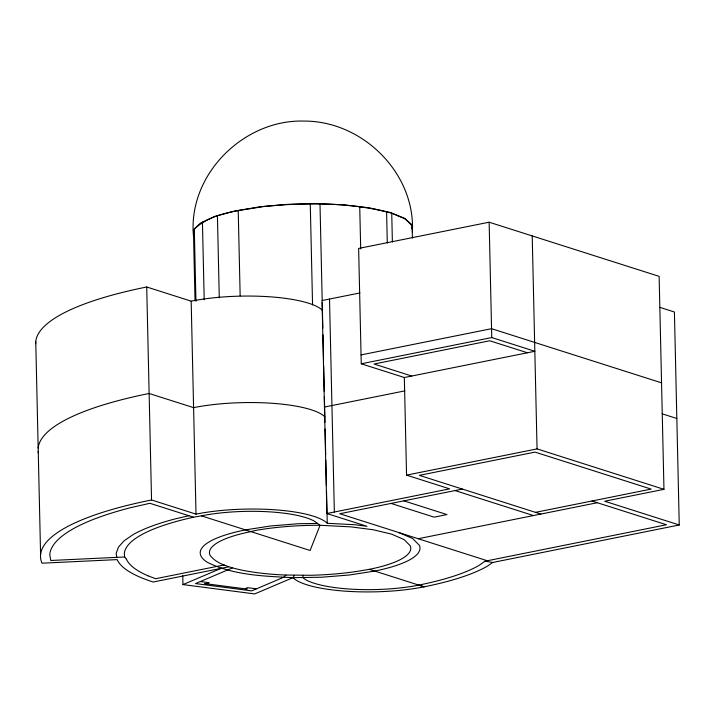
<?xml version="1.0" encoding="UTF-8"?>
<svg xmlns="http://www.w3.org/2000/svg" width="715" height="715" viewBox="0 0 715 715"><rect width="100%" height="100%" fill="white"/><g stroke="black" fill="none" stroke-linecap="round" stroke-linejoin="round"><path stroke-width="1.07" d="M193.604 237.192C186.955 175.631 243.118 119.307 303.938 121.076C362.228 120.772 415.388 172.842 412.403 231.955M412.412 238.041L412.135 225.842L405.423 219.094L391.731 213.15L386.592 212.006A108.975 26.92 -1.3 0 0 359.734 206.841C327.828 202.443 295.402 203.382 263.424 206.51C239.918 210.871 212.614 211.846 194.301 229.095L193.559 236.191L195.016 300.532M411.813 228.88L412.135 225.842M303.276 575.316L302.668 577.523L305.707 579.74A74.941 18.51 -1.3 0 0 418.784 585.102L418.847 585.085A184.774 45.635 -1.3 0 0 478.961 565.44L485.083 561.212L666.46 524.756L591.922 501.009M182.754 575.718L182.96 584.593L254.692 593.924L292.944 577.666L294.455 575.271M285.964 575.048L283.855 577.193L251.662 590.876L195.553 583.574L232.527 567.871A100.395 24.793 -1.3 0 0 284.945 575.021L309.961 575.28A100.395 24.793 -1.3 0 0 358.447 571.178L369.289 569.337A100.681 24.864 -1.3 0 0 410.195 545.733L404.055 539.548L391.507 534.114L373.409 529.788L351.002 526.875L320.052 525.275A101.637 25.105 -1.3 0 0 255.425 530.476L250.902 531.62A100.681 24.864 -1.3 0 0 209.996 555.215C215.394 562.446 224.224 565.359 232.527 567.871M193.291 230.087L200.45 223.035L214.589 216.529L234.734 211.014L259.527 206.858L287.269 204.356L316.075 203.668L343.978 204.839L369.074 207.797L389.666 212.337L404.332 218.147L412.09 224.841M659.722 307.325L674.415 312.008L679.25 524.98L492.715 562.473L487.353 566.182A194.051 47.932 -1.3 0 1 424.183 586.818A84.129 20.78 -1.3 0 1 292.944 577.666C264.13 576.183 233.912 575.387 207.52 562.401A109.922 27.152 -1.3 0 1 245.468 529.887L270.672 525.963L298.566 523.711L317.523 523.434M182.96 584.593L221.212 568.336M188.957 515.73L176.507 518.563A194.051 47.932 -1.3 0 0 132.838 534.766L124.061 540.844L118.476 547.073L116.161 553.374L116.804 557.36M679.25 524.98L604.711 501.233L663.967 489.328L659.132 276.356L489.14 222.204L358.635 248.436L361.254 363.792L404.341 377.52L534.838 351.288L491.759 337.56L361.254 363.792M359.967 292.935L322.045 300.55L326.88 513.522L366.983 526.303L354.756 524.712L327.247 523.291A84.129 20.78 -1.3 0 0 196.008 514.13L151.544 499.973A269.671 66.611 -1.3 0 0 41.979 563.179L117.162 559.613A194.051 47.932 -1.3 0 0 153.189 582.01L228.621 566.852M361.048 354.917L491.554 328.685L661.545 382.838M324.467 407.041L404.806 390.891M404.341 377.52L406.549 475.126L537.054 448.895L663.967 489.328M326.88 513.522L449.637 488.854L406.549 475.126M462.426 489.078L339.741 513.736L487.326 560.757M224.278 564.93L155.709 578.703L147.701 575.745M535.481 512.351L651.168 489.096L535.034 452.103L419.348 475.359L540.871 514.067M418.177 538.726L597.302 502.725M126.296 559.184L124.58 556.762L124.356 553.365A185.837 45.903 -1.3 0 1 193.559 517.204L201.416 515.855A74.941 18.51 -1.3 0 1 314.484 521.217L320.052 525.275L310.096 550.478L201.416 515.855M124.732 556.985L50.747 560.489L49.755 554.366A260.492 64.341 -1.3 0 1 130.765 507.632L149.891 503.289L193.559 517.204M292.944 577.666L321.625 577.237L349.519 574.985L374.723 571.062A109.922 27.152 -1.3 0 0 419.383 545.295L412.671 538.547L398.979 532.612M200.334 581.545L209.218 582.698L206.993 583.646L204.696 583.583L246.782 589.053L247.211 588.874L245.334 588.633L247.56 587.685L256.444 588.838M485.083 561.212L492.715 562.473M527.438 352.772L489.739 340.769L374.043 364.015L411.742 376.027M662.135 413.815L676.837 418.498M35.67 343.709A269.671 66.611 -1.3 0 1 146.718 286.992L191.173 301.158A84.129 20.78 -1.3 0 1 322.411 310.31M455.026 490.57L533.462 515.56M403.886 500.849L446.964 514.577L434.139 517.151L391.051 503.423M369.289 569.337L424.183 586.818L418.847 585.085M532.219 235.923L537.054 448.895M489.14 222.204L491.759 337.56M391.731 213.15L392.383 241.992M386.592 212.006L387.289 243.064M359.734 206.841L360.691 248.99M329.517 299.049L334.352 512.02M319.998 203.829L322.188 300.336M322.242 302.552L322.814 328.06M322.966 334.718L323.546 360.226M323.672 365.776L324.253 391.284M324.378 396.834L324.959 422.351M325.111 429L325.683 454.517M325.817 460.058L326.389 485.574M326.514 491.116L327.247 523.291M310.274 203.972L312.562 304.912M238.22 210.433L240.16 295.84M217.423 215.751L219.282 297.842M202.434 222.124L204.204 299.764M194.301 229.095L195.937 301.194M191.173 301.158L196.008 514.13M146.718 286.992L151.544 499.973M35.75 341.529L40.585 554.5M324.833 416.8A84.129 20.78 -1.3 0 0 193.595 407.648L149.131 393.482A269.671 66.611 -1.3 0 0 38.163 448.01M147.862 575.745A184.774 45.635 -1.3 0 1 126.457 559.193M38.503 453.453A269.671 66.611 -1.3 0 1 38.145 451.281"/></g></svg>
